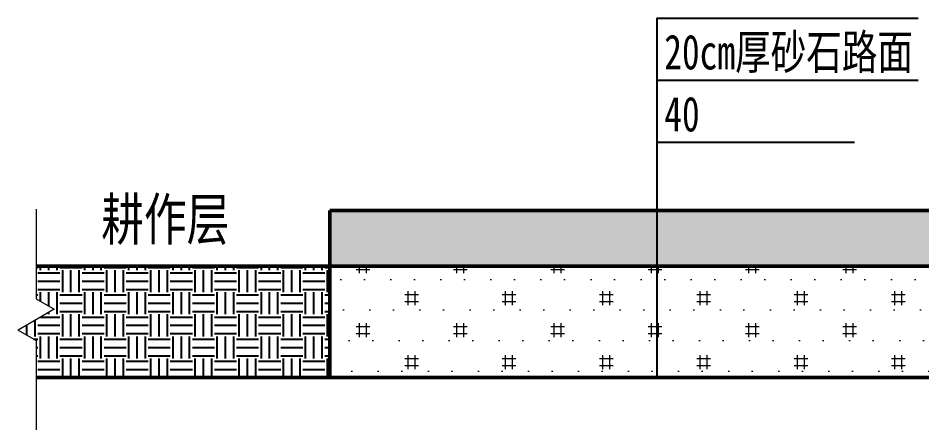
# Model space of a CAD drawing. Extents: x 4283 to 40403, y 1134 to 1764.
# Drawn here: x 4829.1 to 4894.1, y 1190.1 to 1219.7 of the extents above; entities that cross this region are included whole.
import ezdxf

# ---------------------------------------------------------------- set-up
doc = ezdxf.new("R2010")
doc.units = 0
for name, color, linetype, lineweight in [('0-图案填充 0.09', 8, 'Continuous', 9), ('0-结构粗实线 0.5', 7, 'Continuous', 50), ('0-结构细实线 0.2', 7, 'Continuous', 20)]:
    doc.layers.add(name, color=color, linetype=linetype, lineweight=lineweight)
doc.styles.add('0-仿宋国标', font='', dxfattribs={"width": 0.75})
doc.styles.get('0-仿宋国标').set_extended_font_data('仿宋_GB2312')

msp = doc.modelspace()

# ---------------------------------------------------------------- hatches: boundary and pattern name
h = msp.add_hatch()
h.set_pattern_fill('EARTH', color=2, scale=0.25, style=0)
h.set_pattern_definition([(0, (8632.5749, 1357.3758), (1.5875, 1.5875), [1.5875, -1.5875]), (0, (8632.5749, 1357.9711), (1.5875, 1.5875), [1.5875, -1.5875]), (0, (8632.5749, 1358.5664), (1.5875, 1.5875), [1.5875, -1.5875]), (90, (8632.7733, 1358.7649), (-1.5875, 1.5875), [1.5875, -1.5875]), (90, (8633.3686, 1358.7649), (-1.5875, 1.5875), [1.5875, -1.5875]), (90, (8633.9639, 1358.7649), (-1.5875, 1.5875), [1.5875, -1.5875])])
h.paths.add_polyline_path([(4851.518, 1197.886), (4851.518, 1201.886), (4830.39, 1201.886), (4830.39, 1199.547), (4831.689, 1198.797), (4829.091, 1197.297), (4830.39, 1196.547), (4830.39, 1193.886), (4851.518, 1193.886)])
at = {"layer": '0-图案填充 0.09'}
h = msp.add_hatch(dxfattribs=at)
h.set_pattern_fill('回填石渣', color=256, scale=3, style=0, double=1)
h.set_pattern_definition([(0, (-16872.88654, 2727.69824), (0.6, 0.72), [0, -0.69, 0, -0.87]), (0, (-16873.0365, 2727.6982), (1.47, 1.47), [0.3, -2.64]), (0, (-16873.0365, 2727.8482), (1.47, 1.47), [0.3, -2.64]), (90, (-16872.9615, 2727.6232), (-1.47, 1.47), [0.3, -2.64]), (90, (-16872.8115, 2727.6232), (-1.47, 1.47), [0.3, -2.64]), (45, (-16873.0365, 2728.2982), (-1.47, 1.47), [0.12, -1.95889394]), (135, (-16873.0365, 2728.2982), (-1.47, -1.47), [0.12, -1.95889394]), (315, (-16873.0365, 2728.468), (1.47, 1.47), [0.12, -1.95889394]), (225, (-16873.0365, 2728.468), (1.47, -1.47), [0.12, -1.95889394]), (0, (-16873.2465, 2728.5082), (1.47, 1.47), [0.18, -2.76]), (45, (-16873.2465, 2728.5082), (-1.47, 1.47), [0.12727922, -1.95161472]), (135, (-16873.0665, 2728.5082), (-1.47, -1.47), [0.12727922, -1.95161472]), (0, (-16873.3515, 2728.4482), (1.47, 1.47), [0.15, -2.79]), (45, (-16873.3515, 2728.4482), (-1.47, 1.47), [0.10606602, -1.97282792]), (135, (-16873.2015, 2728.4482), (-1.47, -1.47), [0.10606602, -1.97282792])])
h.paths.add_polyline_path([(4901.518, 1205.886), (4851.518, 1205.886), (4851.518, 1201.886), (4901.518, 1201.886)])
at = {"layer": '0-结构细实线 0.2', "linetype": 'Continuous'}
h = msp.add_hatch(dxfattribs=at)
h.set_pattern_fill('回填土', color=2, scale=10)
h.set_pattern_definition([(0, (-32476682.608, -3405004.0627), (1.5, 2.2), [0, -1.7, 0, -1.9]), (0, (-32476683.108, -3405004.0627), (3.5, 2.3), [1, -6]), (0, (-32476683.108, -3405003.5627), (3.5, 2.3), [1, -6]), (90, (-32476682.858, -3405004.3127), (-3.5, 2.3), [1, -3.6]), (90, (-32476682.358, -3405004.3127), (-3.5, 2.3), [1, -3.6])])
h.paths.add_polyline_path([(4851.518, 1201.886), (4851.518, 1193.886), (4875.052, 1193.886), (4875.052, 1201.886)])
h.paths.add_polyline_path([(4875.052, 1201.886), (4875.052, 1193.886), (4907.518, 1193.886), (4901.518, 1201.886)])
h.paths.add_polyline_path([(4925.518, 1200.547), (4924.219, 1201.297), (4926.817, 1202.797), (4925.518, 1203.547), (4925.518, 1205.886), (4919.518, 1205.886), (4913.518, 1193.886), (4925.518, 1193.886)])
h.paths.add_polyline_path([(4907.518, 1193.886), (4901.518, 1205.886), (4901.518, 1201.886)])

# ---------------------------------------------------------------- linework, layer by layer
for points in [[(4875.052, 1215.258), (4875.052, 1219.719), (4893.822, 1219.719)], [(4875.052, 1210.797), (4875.052, 1215.258), (4893.822, 1215.258)], [(4875.052, 1193.886), (4875.052, 1210.797), (4889.244, 1210.797)]]:
    msp.add_lwpolyline(points)
at = {"layer": '0-结构粗实线 0.5'}
for points in [[(4851.518, 1205.886), (4851.518, 1201.886), (4830.39, 1201.886)], [(4851.518, 1205.886), (4901.518, 1205.886)], [(4851.518, 1205.886), (4851.518, 1193.886), (4907.518, 1193.886), (4901.518, 1205.886)], [(4851.518, 1201.886), (4901.518, 1201.886)], [(4851.518, 1197.886), (4851.518, 1193.886), (4830.39, 1193.886)]]:
    msp.add_lwpolyline(points, dxfattribs=at)
at = {"layer": '0-结构细实线 0.2', "color": 9, "linetype": 'Continuous'}
msp.add_lwpolyline([(4830.39, 1205.978), (4830.39, 1199.547), (4831.689, 1198.797), (4829.091, 1197.297), (4830.39, 1196.547), (4830.39, 1190.116)], dxfattribs=at)

# ---------------------------------------------------------------- texts
at = {"style": '0-仿宋国标', "width": 0.75}
for s, height, p in [('20cm厚砂石路面', 2.5, (4875.558, 1216.033)), ('40', 2.5, (4875.558, 1211.572)), ('耕作层', 3, (4835.074, 1203.766))]:
    msp.add_text(s, height=height, dxfattribs=at).set_placement(p)

doc.saveas('drawing.dxf')
